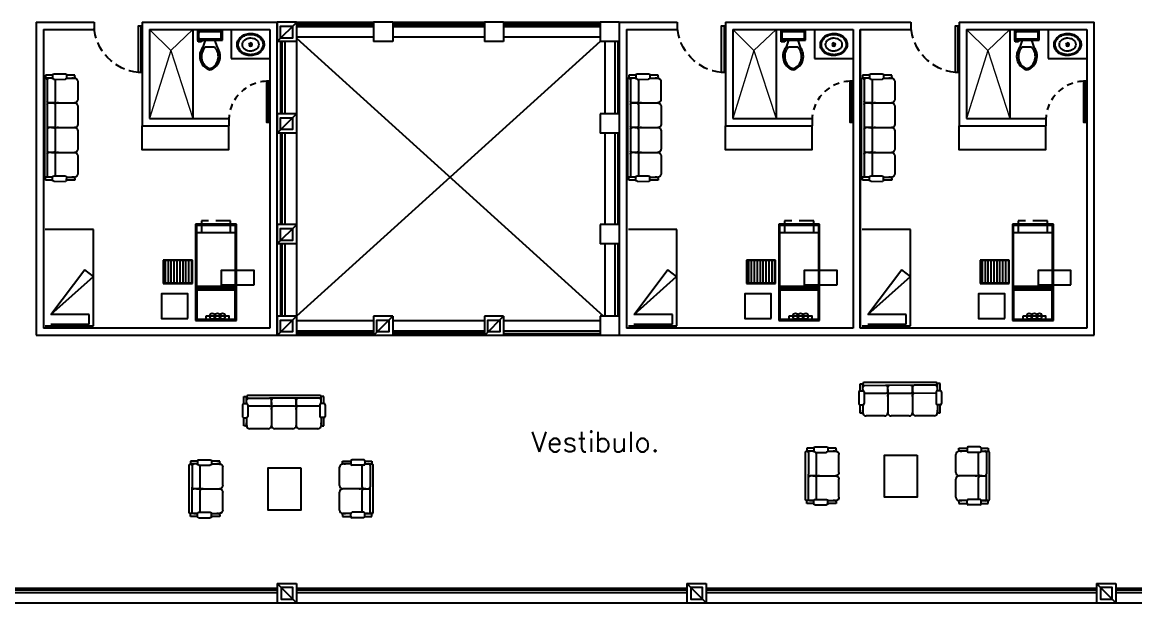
# Model space of a CAD drawing. Header units: millimetres. Extents: x -1615 to -538, y 177 to 397.
# Drawn here: x -1344.1 to -1321.02, y 227.18 to 239.23 of the extents above; entities that cross this region are included whole.
import ezdxf
from ezdxf.enums import TextEntityAlignment as Align

# ---------------------------------------------------------------- set-up
doc = ezdxf.new("R2010")
doc.units = ezdxf.units.MM
for name, pattern in [('HIDDEN', [0.375, 0.25, -0.125]), ('HIDDEN2', [0.1875, 0.125, -0.0625]), ('OCULTA2', [0.3, 0.2, -0.1])]:
    doc.linetypes.add(name, pattern=pattern)
for name, color, linetype in [('FORMATO', 1, 'Continuous'), ('LOCALES', 2, 'Continuous'), ('MOB', 7, 'Continuous'), ('MUEB', 251, 'Continuous'), ('MUEBLES', 9, 'Continuous'), ('MUROS', 1, 'Continuous'), ('VENT', 4, 'Continuous'), ('VENTANAS', 4, 'Continuous')]:
    doc.layers.add(name, color=color, linetype=linetype)
doc.layers.add('venpu', color=7, linetype='Continuous', lineweight=15)
doc.styles.add('ROMANS', font='ROMANS.shx')

# ---------------------------------------------------------------- blocks, each defined once
blk = doc.blocks.new('SILLON4')
at = {"layer": 'MOB'}
for p, q in [((0.609, 1.016), (0.262, 0.867)), ((0.719, 0.998), (0.696, 0.988)), ((0.706, 0.964), (0.699, 0.98)), ((0.763, 0.83), (0.706, 0.964)), ((0.706, 0.964), (0.72, 0.932)), ((0.763, 0.83), (0.706, 0.964)), ((0.719, 0.998), (0.751, 1.012)), ((0.751, 1.012), (0.818, 0.854)), ((0.136, 0.814), (-0.211, 0.665)), ((0.414, 0.34), (0.226, 0.778)), ((0.436, 0.289), (0.226, 0.777)), ((0.844, 0.576), (0.75, 0.797)), ((0.818, 0.854), (0.763, 0.83)), ((0.947, 0.62), (0.852, 0.84)), ((-0.337, 0.611), (-0.684, 0.462)), ((-0.059, 0.137), (-0.247, 0.575)), ((0.358, 0.471), (0.37, 0.443)), ((0.825, 0.6), (0.415, 0.424)), ((0.933, 0.586), (0.878, 0.562)), ((0.878, 0.562), (0.909, 0.492)), ((0.909, 0.491), (0.936, 0.428)), ((0.933, 0.586), (0.991, 0.452)), ((-0.81, 0.408), (-1.156, 0.26)), ((-0.81, 0.408), (-1.156, 0.26)), ((0.922, 0.396), (-0.922, -0.396)), ((-0.684, 0.29), (-0.72, 0.372)), ((-0.531, -0.066), (-0.696, 0.317)), ((-0.115, 0.268), (-0.103, 0.24)), ((0.898, 0.451), (-0.061, 0.038)), ((0.352, 0.398), (-0.058, 0.222)), ((0.397, 0.38), (0.436, 0.29)), ((0.891, 0.446), (0.481, 0.271)), ((0.991, 0.452), (0.936, 0.428)), ((-1.219, 0.167), (-1.251, 0.154)), ((-1.251, 0.154), (-1.183, -0.004)), ((-1.219, 0.167), (-1.196, 0.177)), ((-1.185, 0.154), (-1.192, 0.169)), ((-1.157, 0.087), (-1.192, 0.169)), ((-1.128, 0.02), (-1.185, 0.154)), ((-1.185, 0.154), (-1.172, 0.121)), ((-1.183, -0.004), (-1.128, 0.02)), ((-1, -0.214), (-1.094, 0.006)), ((-0.041, 0.047), (-0.945, -0.341)), ((-0.588, 0.065), (-0.576, 0.037)), ((-0.121, 0.195), (-0.531, 0.019)), ((-0.076, 0.177), (-0.037, 0.087)), ((-1.102, -0.258), (-1.197, -0.038)), ((-0.594, -0.008), (-1.013, -0.188)), ((-0.549, -0.026), (-0.51, -0.116)), ((-0.464, -0.135), (-0.534, -0.165)), ((-1.068, -0.272), (-1.013, -0.248)), ((-1.068, -0.272), (-1.011, -0.406)), ((-1.013, -0.248), (-0.955, -0.383)), ((-1.012, -0.251), (-0.979, -0.328)), ((-1.011, -0.406), (-0.956, -0.382)), ((-0.956, -0.382), (-0.959, -0.375))]:
    blk.add_line(p, q, dxfattribs=at)
for centre, radius, start, end in [((0.636, 0.953), 0.0686, 23.2236, 113.2236), ((0.163, 0.751), 0.0686, 23.2236, 113.2236), ((0.163, 0.751), 0.0686, 23.2236, 113.2236), ((0.289, 0.804), 0.0686, 113.2236, 203.2236), ((0.773, 0.807), 0.0257, 113.2236, 203.2236), ((0.829, 0.83), 0.0257, 23.2236, 113.2236), ((-0.656, 0.399), 0.0686, 113.2236, 203.2236), ((-0.31, 0.548), 0.0686, 23.2236, 113.2236), ((-0.31, 0.548), 0.0686, 23.2236, 113.2236), ((-0.184, 0.602), 0.0686, 113.2236, 203.2236), ((0.868, 0.586), 0.0257, 203.2236, 293.2236), ((0.877, 0.478), 0.0343, 293.2236, 23.2236), ((0.923, 0.61), 0.0257, 293.2236, 23.2236), ((-1.129, 0.197), 0.0686, 113.2236, 203.2236), ((-0.783, 0.345), 0.0686, 23.2236, 113.2236), ((-0.783, 0.345), 0.0686, 23.2236, 113.2236), ((0.365, 0.366), 0.0343, 23.2236, 113.2236), ((0.429, 0.392), 0.0343, 113.2236, 203.2236), ((0.404, 0.276), 0.0343, 293.2236, 23.2236), ((0.467, 0.302), 0.0343, 203.2236, 293.2236), ((0.908, 0.427), 0.0257, 23.2236, 113.2236), ((0.912, 0.419), 0.0257, 293.2236, 23.2236), ((-1.118, -0.004), 0.0257, 23.2236, 113.2236), ((-0.517, -0.012), 0.0343, 113.2236, 203.2236), ((-0.107, 0.163), 0.0343, 23.2236, 113.2236), ((-0.044, 0.19), 0.0343, 113.2236, 203.2236), ((-0.069, 0.073), 0.0343, 293.2236, 23.2236), ((-0.006, 0.1), 0.0343, 203.2236, 293.2236), ((-1.173, -0.028), 0.0257, 113.2236, 203.2236), ((-1.023, -0.224), 0.0257, 293.2236, 23.2236), ((-0.58, -0.039), 0.0343, 23.2236, 113.2236), ((-0.541, -0.13), 0.0343, 293.2236, 23.2236), ((-0.478, -0.103), 0.0343, 203.2236, 293.2236), ((-1.078, -0.248), 0.0257, 203.2236, 293.2236), ((-0.955, -0.318), 0.0257, 203.2236, 293.2236), ((-0.935, -0.365), 0.0257, 113.2236, 203.2236), ((-0.932, -0.372), 0.0257, 203.2236, 293.2236)]:
    blk.add_arc(centre, radius, start, end, dxfattribs=at)
blk = doc.blocks.new('A$C63B07002')
at = {"layer": 'MOB', "xscale": -1, "rotation": 51.18713273036943}
blk.add_blockref('SILLON4', (1.259, 0.489), dxfattribs=at)
blk = doc.blocks.new('Sink - Oval top')
for p, q in [((-1, 0), (1, 0)), ((0, 1), (0, -1))]:
    blk.add_line(p, q)
at = {"linetype": 'Continuous'}
for points in [[(-12.2, 0.4, 0.117634), (-11.5, -3.4, 0.104469), (-8.9, -6.8, 0.090016), (-5.1, -9.1, 0.08192), (-0.3, -10, 0.08192), (4.5, -9.4, 0.090016), (8.4, -7.4, 0.104469), (11.2, -4.1, 0.117634), (12.2, -0.4, 0.117634), (11.5, 3.4, 0.104469), (8.9, 6.8, 0.090016), (5.1, 9.1, 0.08192), (0.3, 10, 0.08192), (-4.5, 9.4, 0.090016), (-8.4, 7.4, 0.104469), (-11.2, 4.1, 0.117634)], [(-11.3, 0.2, 0.118622), (-10.5, -3.3, 0.104678), (-8.1, -6.4, 0.089562), (-4.5, -8.4, 0.081185), (-0.1, -9.2, 0.081185), (4.3, -8.5, 0.089562), (7.9, -6.6, 0.104678), (10.4, -3.5, 0.118622), (11.3, -0.2, 0.118622), (10.5, 3.3, 0.104678), (8.1, 6.4, 0.089562), (4.5, 8.4, 0.081185), (0.1, 9.2, 0.081185), (-4.3, 8.5, 0.089562), (-7.9, 6.6, 0.104678), (-10.4, 3.5, 0.118622)], [(-7.4, 0.1, 0.118283), (-6.9, -2.2, 0.104607), (-5.3, -4.2, 0.089718), (-3, -5.5, 0.081436), (-0.1, -6, 0.081436), (2.8, -5.6, 0.089718), (5.2, -4.3, 0.104607), (6.9, -2.3, 0.118283), (7.4, -0.1, 0.118283), (6.9, 2.2, 0.104607), (5.3, 4.2, 0.089718), (3, 5.5, 0.081436), (0.1, 6, 0.081436), (-2.8, 5.6, 0.089718), (-5.2, 4.3, 0.104607), (-6.9, 2.3, 0.118283)]]:
    blk.add_lwpolyline(points, format="xyb", close=True, dxfattribs=at)
for radius in [1.5, 1]:
    blk.add_circle((0, 0), radius)
blk = doc.blocks.new('Toilet - top')
for p, q in [((-10, -8.5), (-8, -8.5)), ((-10, -9.5), (-10, -8.5)), ((-8, -8.5), (-8, -8)), ((-7, -8), (-7, -9.5)), ((-4, -8), (-6, -14)), ((4, -8), (6, -14)), ((9.5, -6), (9.5, -2)), ((-7, -9.5), (-10, -9.5)), ((4, -14), (-4, -14))]:
    blk.add_line(p, q)
blk.add_lwpolyline([(10.5, -8), (10.5, 0), (-10.5, 0), (-10.5, -8)], close=True)
for points in [[(-9.5, -2), (-9.5, -6)], [(8.5, -1), (-8.5, -1)], [(-8.5, -7), (8.5, -7)]]:
    blk.add_lwpolyline(points)
for centre, radius, start, end in [((-8.62, -1.88), 0.884, 81.8699, 188.1301), ((-8.62, -6.12), 0.884, 171.8699, 278.1301), ((8.62, -1.88), 0.884, 351.8699, 98.1301), ((8.62, -6.12), 0.884, 261.8699, 8.1301), ((3.52, -21.58), 12.17, 141.46911, 247.97143), ((4.2, -21.82), 11.33, 136.36773, 238.94682), ((-3.52, -21.58), 12.17, 292.02843, 38.53071), ((-4.2, -21.82), 11.33, 301.05301, 43.63209), ((0, -27.88), 4, 245.73182, 294.26817), ((0, -29), 4, 254.86053, 285.13947)]:
    blk.add_arc(centre, radius, start, end)
blk = doc.blocks.new('A$C3FDD2C79')
at = {"layer": 'VENT'}
blk.add_line((0, 0.02), (0, 0), dxfattribs=at)
blk.add_lwpolyline([(0, 0.02), (0.85, 0.02), (0.85, 0.07), (0, 0.07)], close=True, dxfattribs=at)
at = {"layer": 'VENT', "linetype": 'HIDDEN2'}
blk.add_arc((0.035, 0.036), 0.815, 2.3785, 92.4407, dxfattribs=at)
blk = doc.blocks.new('MESEXP')
for p, q in [((-0.825, -0.35), (-0.825, 0.35)), ((-0.825, 0.35), (0.825, 0.35)), ((-0.679, 0.35), (-0.679, -0.35)), ((0.825, 0.35), (0.825, -0.35)), ((0.825, -0.35), (-0.825, -0.35))]:
    blk.add_line(p, q)
at = {"linetype": 'HIDDEN'}
blk.add_lwpolyline([(-0.679, -0.25), (-0.879, -0.25), (-0.879, 0.25), (-0.679, 0.25)], dxfattribs=at)
for points in [[(-0.805, -0.33), (0.245, -0.33), (0.245, 0.33), (-0.805, 0.33)], [(0.305, -0.33), (0.305, 0.33), (0.805, 0.33), (0.805, -0.33)], [(0.754, 0.174), (0.822, 0.174), (0.822, -0.224), (0.754, -0.224)]]:
    blk.add_lwpolyline(points, close=True)
blk.add_lwpolyline([(0.285, -0.35), (0.265, -0.35), (0.265, 0.35), (0.285, 0.35), (0.285, -0.35)])
for centre in [(0.754, 0.063), (0.754, -0.025), (0.754, -0.113)]:
    blk.add_circle(centre, 0.046)
blk = doc.blocks.new('3520105')
at = {"layer": 'MOB'}
for p, q in [((-0.195, -0.262), (-0.195, 0.238)), ((-0.195, 0.238), (0.205, 0.238)), ((-0.185, -0.002), (-0.185, 0.228)), ((-0.185, 0.228), (0.195, 0.228)), ((0.195, 0.198), (-0.185, 0.198)), ((0.195, 0.228), (0.195, -0.002)), ((0.205, 0.238), (0.205, -0.262)), ((0.195, 0.148), (-0.185, 0.148)), ((0.195, 0.098), (-0.185, 0.098)), ((0.195, 0.048), (-0.185, 0.048)), ((0.195, -0.002), (-0.185, -0.002)), ((-0.185, -0.252), (-0.185, -0.022)), ((0.195, -0.052), (-0.185, -0.052)), ((0.195, -0.102), (-0.185, -0.102)), ((0.195, -0.152), (-0.185, -0.152)), ((0.195, -0.022), (0.195, -0.252)), ((0.205, -0.002), (0.205, -0.002)), ((0.205, -0.022), (0.205, -0.022)), ((0.205, -0.262), (-0.195, -0.262)), ((0.195, -0.202), (-0.185, -0.202)), ((0.195, -0.252), (-0.185, -0.252))]:
    blk.add_line(p, q, dxfattribs=at)
blk = doc.blocks.new('A$C31F15ED4')
at = {"layer": 'VENT'}
blk.add_line((0, 0.03), (0, 0), dxfattribs=at)
blk.add_lwpolyline([(0, 0.03), (0.97, 0.03), (0.97, 0.08), (0, 0.08)], close=True, dxfattribs=at)
at = {"layer": 'VENT', "linetype": 'OCULTA2'}
blk.add_arc((-0.051, -0.025), 1.026, 5.8587, 87.1721, dxfattribs=at)
blk = doc.blocks.new('sofa 1')
at = {"layer": 'MOB'}
for p, q in [((1337.969, 50.096), (1337.969, 50.036)), ((1338.115, 50.096), (1337.969, 50.096)), ((1338.115, 50.096), (1338.115, 50.036)), ((1338.141, 50.121), (1338.381, 50.121)), ((1338.578, 50.096), (1338.407, 50.096)), ((1338.407, 50.096), (1338.407, 50.036)), ((1338.578, 50.061), (1338.578, 50.096)), ((1337.945, 50.01), (1337.945, 48.518)), ((1338.038, 50.036), (1337.969, 50.036)), ((1338.005, 50.01), (1338.004, 48.966)), ((1338.004, 50.001), (1338.004, 49.556)), ((1338.115, 50.036), (1338.038, 50.036)), ((1338.141, 50.01), (1338.381, 50.01)), ((1338.17, 50.001), (1338.171, 49.556)), ((1338.407, 50.036), (1338.552, 50.036)), ((1338.407, 50.036), (1338.552, 50.036)), ((1338.552, 50.036), (1338.517, 50.036)), ((1338.552, 50.036), (1338.57, 50.036)), ((1338.578, 50.061), (1338.578, 50.036)), ((1338.638, 49.967), (1338.638, 49.59)), ((1338.038, 49.521), (1338.57, 49.521)), ((1338.137, 49.521), (1338.039, 49.521)), ((1338.094, 49.521), (1338.571, 49.521)), ((1338.171, 49.487), (1338.171, 49.041)), ((1338.236, 49.521), (1338.206, 49.521)), ((1338.639, 49.453), (1338.639, 49.075)), ((1338.005, 48.527), (1338.004, 48.966)), ((1338.137, 49.007), (1338.039, 49.007)), ((1338.094, 49.007), (1338.571, 49.007)), ((1338.171, 48.973), (1338.172, 48.527)), ((1338.236, 49.007), (1338.206, 49.007)), ((1338.639, 48.938), (1338.639, 48.561)), ((1337.97, 48.432), (1337.97, 48.492)), ((1337.97, 48.492), (1337.978, 48.492)), ((1338.116, 48.492), (1337.97, 48.492)), ((1338.113, 48.492), (1338.03, 48.492)), ((1338.116, 48.492), (1338.039, 48.492)), ((1338.094, 48.492), (1338.116, 48.492)), ((1338.116, 48.432), (1338.116, 48.492)), ((1338.142, 48.518), (1338.382, 48.518)), ((1338.408, 48.432), (1338.408, 48.492)), ((1338.408, 48.492), (1338.553, 48.492)), ((1338.408, 48.492), (1338.511, 48.492)), ((1338.481, 48.492), (1338.571, 48.492)), ((1338.481, 48.492), (1338.571, 48.492)), ((1338.553, 48.492), (1338.518, 48.492)), ((1338.553, 48.492), (1338.571, 48.492)), ((1338.579, 48.467), (1338.579, 48.493)), ((1338.116, 48.432), (1337.97, 48.432)), ((1338.142, 48.407), (1338.382, 48.407)), ((1338.579, 48.432), (1338.408, 48.432)), ((1338.579, 48.467), (1338.579, 48.432))]:
    blk.add_line(p, q, dxfattribs=at)
for centre, radius, start, end in [((1338.141, 50.096), 0.0257, 90.0062, 180.0062), ((1338.381, 50.096), 0.0257, 0.0062, 90.0062), ((1337.97, 50.01), 0.0257, 90.0062, 180.0062), ((1337.979, 50.01), 0.0257, 0.0062, 90.0062), ((1338.038, 50.001), 0.0343, 90.0062, 180.0062), ((1338.141, 50.036), 0.0257, 180.0062, 270.0062), ((1338.381, 50.036), 0.0257, 270.0062, 0.0062), ((1338.57, 49.967), 0.0686, 0.0062, 90.0062), ((1338.038, 49.556), 0.0343, 180.0062, 270.0062), ((1338.039, 49.487), 0.0343, 90.0062, 180.0062), ((1338.136, 49.556), 0.0343, 270.0062, 0.0062), ((1338.137, 49.487), 0.0343, 0.0062, 90.0062), ((1338.57, 49.59), 0.0686, 270.0062, 0.0062), ((1338.571, 49.453), 0.0686, 0.0062, 90.0062), ((1338.571, 49.453), 0.0686, 0.0062, 90.0062), ((1338.039, 49.041), 0.0343, 180.0062, 270.0062), ((1338.039, 48.973), 0.0343, 90.0062, 180.0062), ((1338.137, 49.041), 0.0343, 270.0062, 0.0062), ((1338.137, 48.973), 0.0343, 0.0062, 90.0062), ((1338.571, 49.075), 0.0686, 270.0062, 0.0062), ((1338.571, 48.938), 0.0686, 0.0062, 90.0062), ((1338.571, 48.938), 0.0686, 0.0062, 90.0062), ((1337.97, 48.518), 0.0257, 180.0062, 270.0062), ((1337.978, 48.518), 0.0257, 270.0062, 0.0062), ((1338.039, 48.527), 0.0343, 180.0062, 270.0062), ((1338.142, 48.492), 0.0257, 90.0062, 180.0062), ((1338.137, 48.527), 0.0343, 345.5287, 0.0062), ((1338.382, 48.492), 0.0257, 0.0062, 90.0062), ((1338.571, 48.561), 0.0686, 270.0062, 0.0062), ((1338.142, 48.432), 0.0257, 180.0062, 270.0062), ((1338.382, 48.432), 0.0257, 270.0062, 0.0062)]:
    blk.add_arc(centre, radius, start, end, dxfattribs=at)
blk = doc.blocks.new('sofa2')
at = {"layer": 'MOB'}
for p, q in [((1340.511, 50.095), (1340.511, 50.129)), ((1340.511, 50.129), (1340.682, 50.129)), ((1340.511, 50.095), (1340.511, 50.069)), ((1340.682, 50.129), (1340.682, 50.069)), ((1340.948, 50.155), (1340.708, 50.155)), ((1340.974, 50.129), (1340.974, 50.069)), ((1340.974, 50.129), (1341.12, 50.129)), ((1341.12, 50.129), (1341.12, 50.069)), ((1340.451, 49.623), (1340.451, 50)), ((1340.537, 50.069), (1340.519, 50.069)), ((1340.609, 50.069), (1340.519, 50.069)), ((1340.609, 50.069), (1340.519, 50.069)), ((1340.682, 50.069), (1340.537, 50.069)), ((1340.537, 50.069), (1340.572, 50.069)), ((1340.682, 50.069), (1340.579, 50.069)), ((1340.948, 50.043), (1340.708, 50.043)), ((1340.919, 49.589), (1340.918, 50.035)), ((1340.974, 50.069), (1341.051, 50.069)), ((1340.974, 50.069), (1341.12, 50.069)), ((1340.996, 50.069), (1340.974, 50.069)), ((1340.977, 50.069), (1341.06, 50.069)), ((1341.085, 50.035), (1341.086, 49.595)), ((1341.12, 50.069), (1341.112, 50.069)), ((1341.145, 49.066), (1341.145, 50.043)), ((1340.451, 49.109), (1340.451, 49.486)), ((1340.996, 49.555), (1340.519, 49.555)), ((1340.854, 49.555), (1340.884, 49.555)), ((1340.919, 49.074), (1340.919, 49.52)), ((1340.953, 49.555), (1341.051, 49.555)), ((1341.085, 49.066), (1341.085, 49.589)), ((1340.512, 49.014), (1340.512, 49.04)), ((1340.512, 49.014), (1340.512, 48.98)), ((1340.512, 48.98), (1340.683, 48.98)), ((1340.683, 49.04), (1340.519, 49.04)), ((1340.683, 49.04), (1340.52, 49.04)), ((1340.538, 49.04), (1340.52, 49.04)), ((1340.683, 49.04), (1340.538, 49.04)), ((1340.538, 49.04), (1340.573, 49.04)), ((1340.683, 49.04), (1340.538, 49.04)), ((1340.683, 48.98), (1340.683, 49.04)), ((1340.949, 49.066), (1340.709, 49.066)), ((1340.949, 48.954), (1340.709, 48.954)), ((1341.052, 49.04), (1340.975, 49.04)), ((1340.975, 48.98), (1340.975, 49.04)), ((1340.975, 49.04), (1341.052, 49.04)), ((1340.996, 49.04), (1340.975, 49.04)), ((1340.975, 49.04), (1341.051, 49.04)), ((1340.975, 48.98), (1341.121, 48.98)), ((1341.052, 49.04), (1341.121, 49.04)), ((1341.121, 48.98), (1341.121, 49.04))]:
    blk.add_line(p, q, dxfattribs=at)
for centre, radius, start, end in [((1340.708, 50.129), 0.0257, 90.0062, 180.0062), ((1340.948, 50.129), 0.0257, 0.0062, 90.0062), ((1340.519, 50), 0.0686, 90.0062, 180.0062), ((1340.708, 50.069), 0.0257, 180.0062, 270.0062), ((1340.953, 50.035), 0.0343, 165.5287, 180.0062), ((1340.948, 50.069), 0.0257, 270.0062, 0.0062), ((1341.051, 50.035), 0.0343, 0.0062, 90.0062), ((1341.112, 50.043), 0.0257, 90.0062, 180.0062), ((1341.12, 50.043), 0.0257, 0.0062, 90.0062), ((1340.519, 49.623), 0.0686, 180.0062, 270.0062), ((1340.519, 49.623), 0.0686, 180.0062, 270.0062), ((1340.519, 49.486), 0.0686, 90.0062, 180.0062), ((1340.953, 49.589), 0.0343, 180.0062, 270.0062), ((1340.953, 49.52), 0.0343, 90.0062, 180.0062), ((1341.051, 49.589), 0.0343, 270.0062, 0.0062), ((1341.051, 49.52), 0.0343, 0.0062, 90.0062), ((1340.519, 49.109), 0.0686, 180.0062, 270.0062), ((1340.519, 49.109), 0.0686, 180.0062, 270.0062), ((1340.52, 49.109), 0.0686, 180.0062, 270.0062), ((1340.709, 49.04), 0.0257, 90.0062, 180.0062), ((1340.709, 48.98), 0.0257, 180.0062, 270.0062), ((1340.953, 49.074), 0.0343, 180.0062, 194.4837), ((1340.949, 49.04), 0.0257, 0.0062, 90.0062), ((1340.949, 48.98), 0.0257, 270.0062, 0.0062), ((1341.051, 49.074), 0.0343, 270.0062, 0.0062), ((1341.052, 49.074), 0.0343, 270.0062, 0.0062), ((1341.111, 49.066), 0.0257, 180.0062, 270.0062), ((1341.12, 49.066), 0.0257, 270.0062, 0.0062)]:
    blk.add_arc(centre, radius, start, end, dxfattribs=at)

msp = doc.modelspace()

# ---------------------------------------------------------------- linework, layer by layer
at = {"layer": 'FORMATO'}
for p, q in [((-1338.812, 232.729), (-1338.812, 239.227)), ((-1321.862, 232.729), (-1321.862, 239.227)), ((-1326.712, 232.879), (-1326.712, 239.077)), ((-1343.812, 232.729), (-1338.812, 232.729)), ((-1331.712, 232.729), (-1326.712, 232.729)), ((-1326.862, 232.729), (-1321.862, 232.729))]:
    msp.add_line(p, q, dxfattribs=at)
at = {"layer": 'MOB'}
for points in [[(-1339.82, 237.077), (-1339.82, 236.577), (-1341.61, 236.577), (-1341.61, 237.077)], [(-1327.72, 237.077), (-1327.72, 236.577), (-1329.51, 236.577), (-1329.51, 237.077)], [(-1322.87, 237.077), (-1322.87, 236.577), (-1324.66, 236.577), (-1324.66, 237.077)], [(-1325.531, 230.243), (-1325.531, 229.37), (-1326.21, 229.37), (-1326.21, 230.243)], [(-1338.317, 229.975), (-1338.317, 229.102), (-1338.996, 229.102), (-1338.996, 229.975)]]:
    msp.add_lwpolyline(points, close=True, dxfattribs=at)
at = {"layer": 'MUEB'}
for p, q in [((-1339.762, 239.077), (-1339.762, 238.477)), ((-1327.662, 239.077), (-1327.662, 238.477)), ((-1322.812, 239.077), (-1322.812, 238.477)), ((-1339.762, 238.477), (-1338.962, 238.477)), ((-1327.662, 238.477), (-1326.862, 238.477)), ((-1322.812, 238.477), (-1322.012, 238.477)), ((-1342.622, 234.922), (-1343.622, 234.922)), ((-1342.622, 232.922), (-1342.622, 234.922)), ((-1330.522, 234.922), (-1331.522, 234.922)), ((-1330.522, 232.922), (-1330.522, 234.922)), ((-1325.672, 234.922), (-1326.672, 234.922)), ((-1325.672, 232.922), (-1325.672, 234.922)), ((-1342.804, 234.09), (-1343.507, 233.155)), ((-1342.624, 233.951), (-1342.804, 234.09)), ((-1330.704, 234.09), (-1331.407, 233.155)), ((-1330.524, 233.951), (-1330.704, 234.09)), ((-1325.854, 234.09), (-1326.557, 233.155)), ((-1325.674, 233.951), (-1325.854, 234.09)), ((-1343.506, 233.159), (-1342.624, 233.951)), ((-1331.406, 233.159), (-1330.524, 233.951)), ((-1326.556, 233.159), (-1325.674, 233.951)), ((-1342.708, 233.16), (-1343.508, 233.16)), ((-1342.708, 232.96), (-1342.708, 233.16)), ((-1330.608, 233.16), (-1331.408, 233.16)), ((-1330.608, 232.96), (-1330.608, 233.16)), ((-1325.758, 233.16), (-1326.558, 233.16)), ((-1325.758, 232.96), (-1325.758, 233.16)), ((-1343.622, 232.922), (-1342.622, 232.922)), ((-1343.508, 232.96), (-1342.708, 232.96)), ((-1331.522, 232.922), (-1330.522, 232.922)), ((-1331.408, 232.96), (-1330.608, 232.96)), ((-1326.672, 232.922), (-1325.672, 232.922)), ((-1326.558, 232.96), (-1325.758, 232.96))]:
    msp.add_line(p, q, dxfattribs=at)
at = {"layer": 'MUEBLES'}
for points in [[(-1339.291, 233.778), (-1339.291, 234.076), (-1339.975, 234.076), (-1339.975, 233.778)], [(-1327.191, 233.778), (-1327.191, 234.076), (-1327.875, 234.076), (-1327.875, 233.778)], [(-1322.341, 233.778), (-1322.341, 234.076), (-1323.025, 234.076), (-1323.025, 233.778)], [(-1340.662, 233.079), (-1340.662, 233.592), (-1341.208, 233.592), (-1341.208, 233.079)], [(-1328.562, 233.079), (-1328.562, 233.592), (-1329.108, 233.592), (-1329.108, 233.079)], [(-1323.712, 233.079), (-1323.712, 233.592), (-1324.258, 233.592), (-1324.258, 233.079)]]:
    msp.add_lwpolyline(points, close=True, dxfattribs=at)
at = {"layer": 'MUROS'}
for p, q in [((-1343.812, 239.227), (-1343.812, 232.729)), ((-1343.812, 239.227), (-1342.611, 239.227)), ((-1342.611, 239.227), (-1342.611, 239.077)), ((-1341.61, 239.227), (-1338.812, 239.227)), ((-1341.61, 239.227), (-1341.61, 237.077)), ((-1338.962, 239.227), (-1338.962, 239.227)), ((-1338.812, 239.227), (-1338.812, 238.827)), ((-1338.412, 239.227), (-1338.812, 239.227)), ((-1338.412, 239.224), (-1338.812, 238.827)), ((-1338.412, 239.227), (-1338.412, 238.827)), ((-1336.412, 239.227), (-1336.812, 239.227)), ((-1336.812, 239.227), (-1336.812, 238.827)), ((-1336.412, 239.227), (-1336.412, 238.827)), ((-1334.112, 239.227), (-1334.512, 239.227)), ((-1334.512, 239.227), (-1334.512, 238.827)), ((-1334.112, 239.227), (-1334.112, 238.827)), ((-1331.712, 239.227), (-1332.112, 239.227)), ((-1332.112, 239.227), (-1332.112, 238.827)), ((-1331.712, 239.227), (-1331.712, 238.827)), ((-1331.712, 239.227), (-1331.712, 232.727)), ((-1331.712, 239.227), (-1331.712, 232.729)), ((-1331.712, 239.227), (-1330.511, 239.227)), ((-1330.511, 239.227), (-1330.511, 239.077)), ((-1329.51, 239.227), (-1326.712, 239.227)), ((-1329.51, 239.227), (-1329.51, 237.077)), ((-1326.862, 239.227), (-1326.862, 239.227)), ((-1326.862, 239.227), (-1325.661, 239.227)), ((-1325.661, 239.227), (-1325.661, 239.077)), ((-1324.66, 239.227), (-1321.862, 239.227)), ((-1324.66, 239.227), (-1324.66, 237.077)), ((-1322.012, 239.227), (-1322.012, 239.227)), ((-1343.662, 239.077), (-1343.662, 232.879)), ((-1343.662, 239.077), (-1342.604, 239.077)), ((-1341.46, 239.077), (-1338.962, 239.077)), ((-1341.46, 239.077), (-1338.962, 239.077)), ((-1341.46, 239.077), (-1341.46, 237.227)), ((-1340.56, 239.077), (-1340.56, 237.227)), ((-1338.962, 239.077), (-1338.962, 232.879)), ((-1331.562, 239.077), (-1331.562, 232.879)), ((-1331.562, 239.077), (-1330.504, 239.077)), ((-1329.36, 239.077), (-1326.862, 239.077)), ((-1329.36, 239.077), (-1326.862, 239.077)), ((-1329.36, 239.077), (-1329.36, 237.227)), ((-1328.46, 239.077), (-1328.46, 237.227)), ((-1326.862, 239.077), (-1326.862, 232.879)), ((-1326.862, 239.077), (-1326.862, 232.879)), ((-1326.712, 239.077), (-1326.712, 232.879)), ((-1326.712, 239.077), (-1325.654, 239.077)), ((-1324.51, 239.077), (-1322.012, 239.077)), ((-1324.51, 239.077), (-1322.012, 239.077)), ((-1324.51, 239.077), (-1324.51, 237.227)), ((-1323.61, 239.077), (-1323.61, 237.227)), ((-1322.012, 239.077), (-1322.012, 232.879)), ((-1338.412, 238.827), (-1338.812, 238.827)), ((-1336.412, 238.827), (-1336.812, 238.827)), ((-1334.112, 238.827), (-1334.512, 238.827)), ((-1331.712, 238.827), (-1332.112, 238.827)), ((-1338.812, 237.327), (-1338.812, 236.927)), ((-1338.412, 237.327), (-1338.812, 237.327)), ((-1338.412, 237.324), (-1338.812, 236.927)), ((-1338.412, 237.327), (-1338.412, 236.927)), ((-1331.712, 237.327), (-1332.112, 237.327)), ((-1332.112, 237.327), (-1332.112, 236.927)), ((-1331.712, 237.327), (-1331.712, 236.927)), ((-1341.61, 237.077), (-1339.812, 237.077)), ((-1341.46, 237.227), (-1339.812, 237.227)), ((-1339.812, 237.227), (-1339.812, 237.077)), ((-1329.51, 237.077), (-1327.712, 237.077)), ((-1329.36, 237.227), (-1327.712, 237.227)), ((-1327.712, 237.227), (-1327.712, 237.077)), ((-1324.66, 237.077), (-1322.862, 237.077)), ((-1324.51, 237.227), (-1322.862, 237.227)), ((-1322.862, 237.227), (-1322.862, 237.077)), ((-1338.412, 236.927), (-1338.812, 236.927)), ((-1331.712, 236.927), (-1332.112, 236.927)), ((-1338.412, 235.027), (-1338.812, 235.027)), ((-1338.812, 235.027), (-1338.812, 234.627)), ((-1338.412, 235.024), (-1338.812, 234.627)), ((-1338.412, 235.027), (-1338.412, 234.627)), ((-1331.712, 235.027), (-1332.112, 235.027)), ((-1332.112, 235.027), (-1332.112, 234.627)), ((-1331.712, 235.027), (-1331.712, 234.627)), ((-1338.412, 234.627), (-1338.812, 234.627)), ((-1331.712, 234.627), (-1332.112, 234.627)), ((-1338.812, 233.127), (-1338.812, 232.727)), ((-1338.412, 233.127), (-1338.812, 233.127)), ((-1338.412, 233.127), (-1338.412, 232.727)), ((-1336.412, 233.127), (-1336.812, 233.127)), ((-1336.812, 233.127), (-1336.812, 232.727)), ((-1336.412, 233.127), (-1336.412, 232.727)), ((-1334.112, 233.127), (-1334.512, 233.127)), ((-1334.512, 233.127), (-1334.512, 232.727)), ((-1334.112, 233.127), (-1334.112, 232.727)), ((-1331.712, 233.127), (-1332.112, 233.127)), ((-1332.112, 233.127), (-1332.112, 232.727)), ((-1331.712, 233.127), (-1331.712, 232.727)), ((-1338.412, 233.124), (-1338.812, 232.727)), ((-1336.412, 233.124), (-1336.812, 232.727)), ((-1334.112, 233.124), (-1334.512, 232.727)), ((-1338.962, 232.879), (-1343.662, 232.879)), ((-1338.412, 232.727), (-1338.812, 232.727)), ((-1336.412, 232.727), (-1336.812, 232.727)), ((-1334.112, 232.727), (-1334.512, 232.727)), ((-1331.712, 232.727), (-1332.112, 232.727)), ((-1326.862, 232.879), (-1331.562, 232.879)), ((-1322.012, 232.879), (-1326.712, 232.879)), ((-1338.812, 227.578), (-1338.412, 227.578)), ((-1338.812, 227.578), (-1338.812, 227.178)), ((-1338.812, 227.576), (-1338.412, 227.178)), ((-1338.412, 227.578), (-1338.412, 227.178)), ((-1330.312, 227.578), (-1329.912, 227.578)), ((-1330.312, 227.578), (-1330.312, 227.178)), ((-1330.312, 227.576), (-1329.912, 227.178)), ((-1329.912, 227.578), (-1329.912, 227.178)), ((-1321.812, 227.578), (-1321.412, 227.578)), ((-1321.812, 227.578), (-1321.812, 227.178)), ((-1321.812, 227.576), (-1321.412, 227.178)), ((-1321.412, 227.578), (-1321.412, 227.178)), ((-1338.812, 227.178), (-1338.412, 227.178)), ((-1330.312, 227.178), (-1329.912, 227.178)), ((-1321.812, 227.178), (-1321.412, 227.178))]:
    msp.add_line(p, q, dxfattribs=at)
for points in [[(-1338.494, 239.143), (-1338.494, 238.897), (-1338.741, 238.897), (-1338.741, 239.143)], [(-1338.494, 237.243), (-1338.494, 236.997), (-1338.741, 236.997), (-1338.741, 237.243)], [(-1338.494, 234.943), (-1338.494, 234.697), (-1338.741, 234.697), (-1338.741, 234.943)], [(-1338.494, 233.043), (-1338.494, 232.797), (-1338.741, 232.797), (-1338.741, 233.043)], [(-1336.494, 233.043), (-1336.494, 232.797), (-1336.741, 232.797), (-1336.741, 233.043)], [(-1334.194, 233.043), (-1334.194, 232.797), (-1334.441, 232.797), (-1334.441, 233.043)], [(-1338.731, 227.494), (-1338.731, 227.249), (-1338.484, 227.249), (-1338.484, 227.494)], [(-1330.231, 227.494), (-1330.231, 227.249), (-1329.984, 227.249), (-1329.984, 227.494)], [(-1321.731, 227.494), (-1321.731, 227.249), (-1321.484, 227.249), (-1321.484, 227.494)]]:
    msp.add_lwpolyline(points, close=True, dxfattribs=at)
at = {"layer": 'venpu'}
for p, q in [((-1341.46, 239.077), (-1341.018, 238.64)), ((-1341.018, 238.64), (-1340.56, 239.077)), ((-1329.36, 239.077), (-1328.918, 238.64)), ((-1328.918, 238.64), (-1328.46, 239.077)), ((-1324.51, 239.077), (-1324.068, 238.64)), ((-1324.068, 238.64), (-1323.61, 239.077)), ((-1341.018, 238.64), (-1341.46, 237.227)), ((-1341.018, 238.64), (-1340.56, 237.227)), ((-1328.918, 238.64), (-1329.36, 237.227)), ((-1328.918, 238.64), (-1328.46, 237.227)), ((-1324.068, 238.64), (-1324.51, 237.227)), ((-1324.068, 238.64), (-1323.61, 237.227))]:
    msp.add_line(p, q, dxfattribs=at)
at = {"layer": 'VENTANAS'}
for p, q in [((-1338.412, 239.227), (-1336.812, 239.227)), ((-1338.412, 239.197), (-1336.812, 239.197)), ((-1338.412, 239.167), (-1336.812, 239.167)), ((-1338.412, 239.137), (-1336.812, 239.137)), ((-1336.412, 239.227), (-1334.512, 239.227)), ((-1336.412, 239.197), (-1334.512, 239.197)), ((-1336.412, 239.167), (-1334.512, 239.167)), ((-1336.412, 239.137), (-1334.512, 239.137)), ((-1334.112, 239.227), (-1332.112, 239.227)), ((-1334.112, 239.197), (-1332.112, 239.197)), ((-1334.112, 239.167), (-1332.112, 239.167)), ((-1334.112, 239.137), (-1332.112, 239.137)), ((-1338.412, 238.927), (-1336.812, 238.927)), ((-1338.412, 238.897), (-1332.041, 233.127)), ((-1336.412, 238.927), (-1334.512, 238.927)), ((-1334.112, 238.927), (-1332.112, 238.927)), ((-1338.742, 238.827), (-1338.742, 237.327)), ((-1338.712, 238.827), (-1338.712, 237.327)), ((-1338.652, 238.827), (-1338.652, 237.327)), ((-1332.112, 238.827), (-1338.412, 233.127)), ((-1338.412, 238.827), (-1338.412, 237.327)), ((-1332.012, 238.827), (-1332.012, 237.327)), ((-1331.802, 238.827), (-1331.802, 237.327)), ((-1331.742, 238.827), (-1331.742, 237.327)), ((-1331.712, 238.827), (-1331.712, 237.327)), ((-1338.742, 236.927), (-1338.742, 235.027)), ((-1338.712, 236.927), (-1338.712, 235.027)), ((-1338.652, 236.927), (-1338.652, 235.027)), ((-1338.412, 236.927), (-1338.412, 235.027)), ((-1332.012, 236.927), (-1332.012, 235.027)), ((-1331.802, 236.927), (-1331.802, 235.027)), ((-1331.742, 236.927), (-1331.742, 235.027)), ((-1331.712, 236.927), (-1331.712, 235.027)), ((-1338.742, 234.627), (-1338.742, 233.127)), ((-1338.712, 234.627), (-1338.712, 233.127)), ((-1338.652, 234.627), (-1338.652, 233.127)), ((-1338.412, 234.627), (-1338.412, 233.127)), ((-1332.012, 234.627), (-1332.012, 233.127)), ((-1331.802, 234.627), (-1331.802, 233.127)), ((-1331.742, 234.627), (-1331.742, 233.127)), ((-1331.712, 234.627), (-1331.712, 233.127)), ((-1336.812, 233.027), (-1338.412, 233.027)), ((-1334.512, 233.027), (-1336.412, 233.027)), ((-1332.112, 233.027), (-1334.112, 233.027)), ((-1336.812, 232.817), (-1338.412, 232.817)), ((-1336.812, 232.787), (-1338.412, 232.787)), ((-1336.812, 232.757), (-1338.412, 232.757)), ((-1336.812, 232.727), (-1338.412, 232.727)), ((-1334.512, 232.817), (-1336.412, 232.817)), ((-1334.512, 232.787), (-1336.412, 232.787)), ((-1334.512, 232.757), (-1336.412, 232.757)), ((-1334.512, 232.727), (-1336.412, 232.727)), ((-1332.112, 232.817), (-1334.112, 232.817)), ((-1332.112, 232.757), (-1334.112, 232.757)), ((-1332.112, 232.727), (-1334.112, 232.727)), ((-1347.987, 227.477), (-1338.812, 227.477)), ((-1347.987, 227.447), (-1338.812, 227.447)), ((-1347.987, 227.387), (-1338.812, 227.387)), ((-1338.412, 227.477), (-1330.312, 227.477)), ((-1338.412, 227.447), (-1330.312, 227.447)), ((-1338.412, 227.387), (-1330.312, 227.387)), ((-1329.912, 227.477), (-1321.812, 227.477)), ((-1329.912, 227.447), (-1321.812, 227.447)), ((-1329.912, 227.387), (-1321.812, 227.387)), ((-1321.412, 227.477), (-1313.312, 227.477)), ((-1321.412, 227.447), (-1313.312, 227.447)), ((-1321.412, 227.387), (-1313.312, 227.387)), ((-1347.987, 227.177), (-1321.687, 227.177)), ((-1321.537, 227.177), (-1313.187, 227.177))]:
    msp.add_line(p, q, dxfattribs=at)

# ---------------------------------------------------------------- block references
at = {"xscale": -1, "rotation": 90}
for p in [(-1341.61, 239.15), (-1329.51, 239.15), (-1324.66, 239.15)]:
    msp.add_blockref('A$C31F15ED4', p, dxfattribs=at)
at = {"rotation": 90}
for p in [(-1338.962, 237.152), (-1326.862, 237.152), (-1322.012, 237.152)]:
    msp.add_blockref('A$C3FDD2C79', p, dxfattribs=at)
at = {"layer": 'MOB', "linetype": 'Continuous', "xscale": -1.211759999999953, "yscale": 1.211759999999913, "zscale": 1.21176, "rotation": 90.00490238878379}
for p in [(-1340.081, 234.038), (-1327.981, 234.038), (-1323.131, 234.038)]:
    msp.add_blockref('MESEXP', p, dxfattribs=at)
at = {"layer": 'MOB', "xscale": -1.211759999999953, "yscale": 1.211759999999913, "zscale": 1.21176, "rotation": 90.00490238878379}
for p in [(-1340.888, 234.055), (-1328.788, 234.055), (-1323.938, 234.055)]:
    msp.add_blockref('3520105', p, dxfattribs=at)
at = {"layer": 'MOB', "rotation": 270}
for p in [(-1375.15, 1569.694), (-1387.936, 1569.426)]:
    msp.add_blockref('sofa 1', p, dxfattribs=at)
at = {"layer": 'MOB', "xscale": -1}
for p in [(13.296, 180.256), (0.51, 179.988)]:
    msp.add_blockref('sofa2', p, dxfattribs=at)
at = {"layer": 'MOB'}
for p in [(-2665.18, 180.256), (-2677.966, 179.988)]:
    msp.add_blockref('sofa2', p, dxfattribs=at)
at = {"layer": 'MUEB'}
for name, p, xscale, yscale, zscale in [('Toilet - top', (-1340.206, 239.052), 0.02459040943131185, 0.02459040943108448, 0.02459040943121208), ('Sink - Oval top', (-1339.362, 238.764), -0.02288834281034724, 0.02288834281034724, 0.02288834281040316), ('Toilet - top', (-1328.106, 239.052), 0.02459040943131185, 0.02459040943108448, 0.02459040943121208), ('Sink - Oval top', (-1327.262, 238.764), -0.02288834281034724, 0.02288834281034724, 0.02288834281040316), ('Toilet - top', (-1323.256, 239.052), 0.02459040943131185, 0.02459040943108448, 0.02459040943121208), ('Sink - Oval top', (-1322.412, 238.764), -0.02288834281034724, 0.02288834281034724, 0.02288834281040316)]:
    msp.add_blockref(name, p, dxfattribs=dict(at, xscale=xscale, yscale=yscale, zscale=zscale))
at = {"layer": 'VENTANAS', "rotation": 242.0426454678434}
for p in [(-1343.483, 238.38), (-1331.383, 238.38), (-1326.533, 238.38)]:
    msp.add_blockref('A$C63B07002', p, dxfattribs=at)

# ---------------------------------------------------------------- texts
at = {"layer": 'LOCALES', "color": 5, "style": 'ROMANS'}
msp.add_text('Vestibulo.', height=0.4195, dxfattribs=at).set_placement((-1332.209, 230.308), align=Align.CENTER)

doc.saveas('drawing.dxf')
